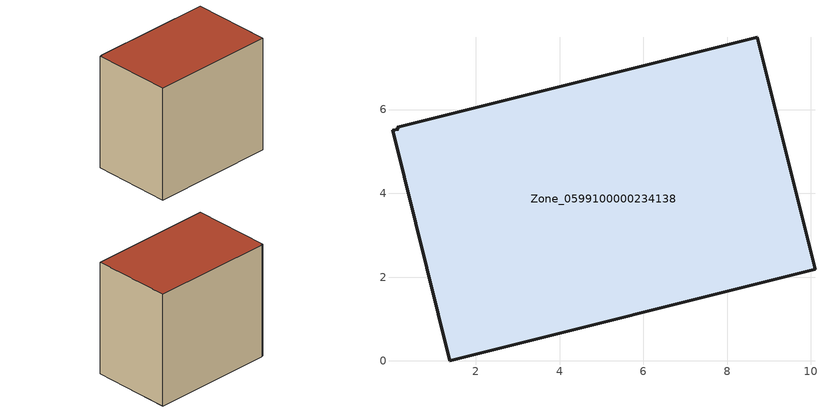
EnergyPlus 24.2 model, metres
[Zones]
Zone_0599100000234138
 floor ground (C_G): 0.01,5.5 0.14,5.53 0.13,5.58 8.72,7.73 10.1,2.19 1.38,0 z0
 wall outside (C_F): 10.1,2.19 8.72,7.73 0.13,5.58 0.14,5.53 0.01,5.5 1.38,0 10.1,2.19 z0:8.24
 roof outside (C_R): 0.14,5.53 0.01,5.5 1.38,0 10.1,2.19 8.72,7.73 0.13,5.58 z8.24
[BUILDING]
Pand.0599100000234138: North Axis=0; Terrain=City; Loads Convergence Tolerance Value=0.04; Temperature Convergence Tolerance Value=0.4; Solar Distribution=FullExterior; Maximum Number of Warmup Days=25; Minimum Number of Warmup Days=1
[Site:Location]
Rotterdam.The.Hague.AP_ZH_NLD Design_Conditions: Latitude=51.96; Longitude=4.45; Time Zone=1; Elevation=-4.5
[SITE:GROUNDTEMPERATURE:BUILDINGSURFACE]
18, 18, 18, 18, 18, 18, 18, 18, 18, 18, 18, 18
[MATERIAL] Thermal Absorptance=0.9; Solar Absorptance=0.7; Visible Absorptance=0.7
Name | Roughness | Thickness | Conductivity | Density | Specific Heat
G.TC.1975-1991 | MediumSmooth | 0.15 | 0.288461 | 540 | 1210
F.TC.1975-1991 | Rough | 0.3 | 0.230769 | 1920 | 840
R.TC.1975-1991 | MediumRough | 0.2 | 0.153846 | 1500 | 1000
[CONSTRUCTION]
C_G: G.TC.1975-1991
C_F: F.TC.1975-1991
C_R: R.TC.1975-1991
[ZONE]
Zone_0599100000234138: Type=1; Multiplier=1; Ceiling Height=Autocalculate; Volume=Autocalculate; Floor Area=autocalculate; Part of Total Floor Area=Yes
[ZONEINFILTRATION:DESIGNFLOWRATE]
Infil_Zone_0599100000234138: Zone or ZoneList or Space or SpaceList=Zone_0599100000234138; Schedule=AlwaysOn; Design Flow Rate Calculation Method=Flow/Area; Flow Rate per Floor Area=0.003; Constant Term Coefficient=1; Temperature Term Coefficient=0; Velocity Term Coefficient=0; Velocity Squared Term Coefficient=0
[HVACTEMPLATE:ZONE:IDEALLOADSAIRSYSTEM]
Zone_0599100000234138: Maximum Heating Supply Air Temperature=50; Minimum Cooling Supply Air Temperature=13; Maximum Heating Supply Air Humidity Ratio=0.0156; Minimum Cooling Supply Air Humidity Ratio=0.0077; Heating Limit=NoLimit; Cooling Limit=NoLimit; Dehumidification Control Type=ConstantSensibleHeatRatio; Cooling Sensible Heat Ratio=0.7; Dehumidification Setpoint=60; Humidification Control Type=None; Humidification Setpoint=30; Outdoor Air Method=None; Outdoor Air Flow Rate per Person=0.00944; Outdoor Air Flow Rate per Zone Floor Area=0; Outdoor Air Flow Rate per Zone=0; Demand Controlled Ventilation Type=None; Outdoor Air Economizer Type=NoEconomizer; Heat Recovery Type=None; Sensible Heat Recovery Effectiveness=0.7; Latent Heat Recovery Effectiveness=0.65
[ZONECONTROL:THERMOSTAT]
ThermostatControl_Zone_0599100000234138: Zone or ZoneList=Zone_0599100000234138; Control Type Schedule=DualSetpointControlType; Control 1=Thermostat_Zone_0599100000234138; Temperature Difference Between Cutout And Setpoint=0
[THERMOSTATSETPOINT:DUALSETPOINT]
Thermostat_Zone_0599100000234138: Heating Setpoint Temperature Schedule=HeatingSetpoint_Zone_0599100000234138; Cooling Setpoint Temperature Schedule=CoolingSetpoint_Zone_0599100000234138
[SCHEDULE:COMPACT]
HeatingSetpoint_Zone_0599100000234138: Through: 12/31, For: AllDays, Until: 24:00, 21
CoolingSetpoint_Zone_0599100000234138: Through: 12/31, For: AllDays, Until: 24:00, 24
DualSetpointControlType: Through: 12/31, For: AllDays, Until: 24:00, 4
AlwaysOn: Through: 12/31, For: AllDays, Until: 24:00, 1
